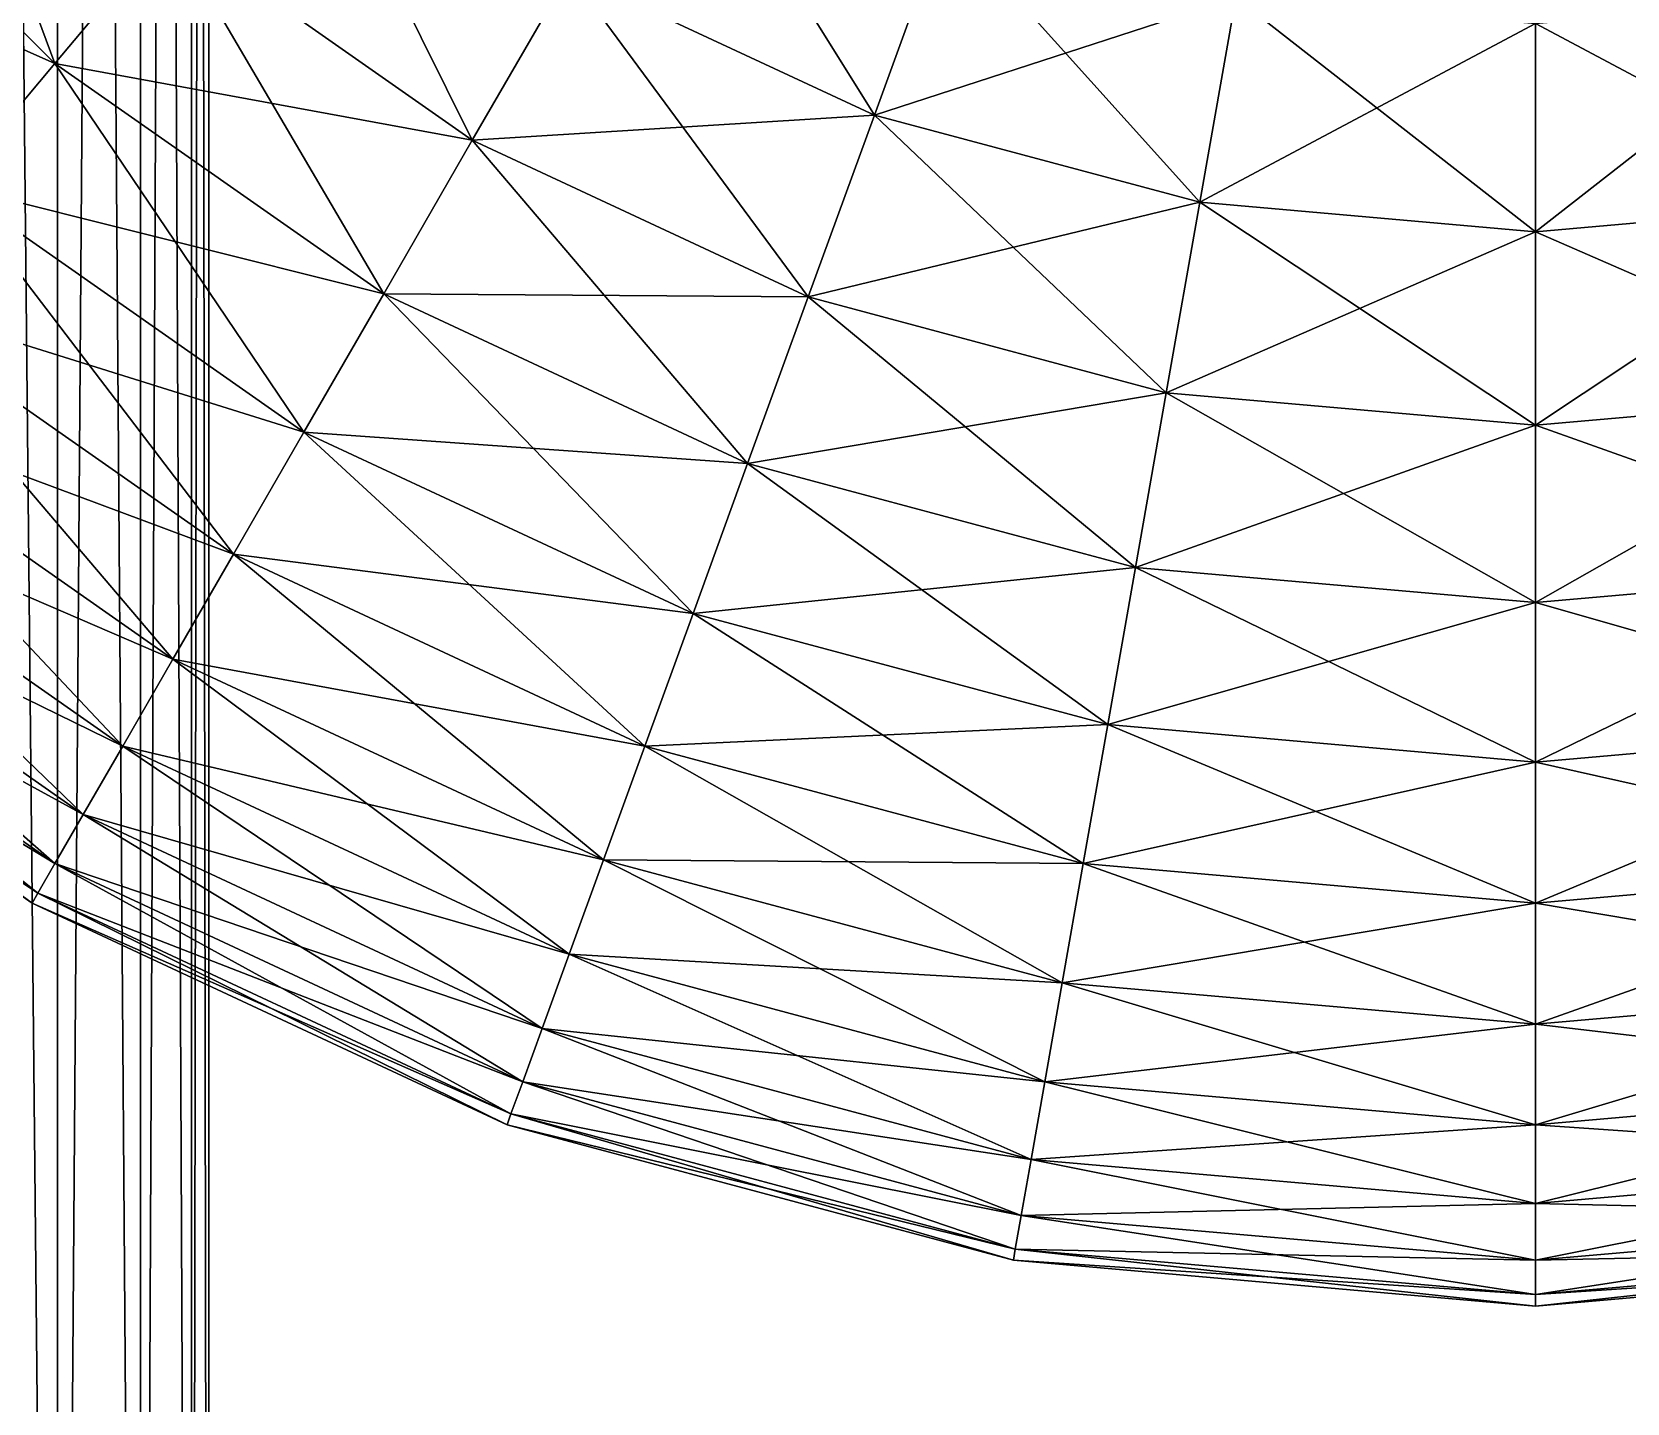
# Model space of a CAD drawing. Header units: metres. Extents: x -2 to 2, y -1.21 to 5.7.
# Drawn here: x -0.8375 to -0.6253, y 2.424 to 2.6064 of the extents above; entities that cross this region are included whole.
import ezdxf

# ---------------------------------------------------------------- set-up
doc = ezdxf.new("R2010")
doc.units = ezdxf.units.M

msp = doc.modelspace()

# ---------------------------------------------------------------- linework, layer by layer
at = {"layer": 'Cylinder 13'}
for points in [[(-0.8341, 2.15278, 0.97473), (-0.84909, 3.65277, 0.95332), (-0.84909, 2.15278, 0.95331)], [(-0.8341, 2.15278, 0.97473), (-0.8341, 3.65277, 0.97473), (-0.84909, 3.65277, 0.95332)], [(-0.84909, 2.15278, 1.14615), (-0.8341, 3.65277, 1.12473), (-0.8341, 2.15278, 1.12473)], [(-0.84909, 2.15278, 1.14615), (-0.84909, 3.65277, 1.14615), (-0.8341, 3.65277, 1.12473)], [(-0.82305, 2.15278, 0.99843), (-0.8341, 3.65277, 0.97473), (-0.8341, 2.15278, 0.97473)], [(-0.82305, 2.15278, 0.99843), (-0.82305, 3.65277, 0.99843), (-0.8341, 3.65277, 0.97473)], [(-0.8341, 2.15278, 1.12473), (-0.82305, 3.65277, 1.10104), (-0.82305, 2.15278, 1.10104)], [(-0.8341, 2.15278, 1.12473), (-0.8341, 3.65277, 1.12473), (-0.82305, 3.65277, 1.10104)], [(-0.81628, 2.15278, 1.02369), (-0.82305, 3.65277, 0.99843), (-0.82305, 2.15278, 0.99843)], [(-0.81628, 2.15278, 1.02369), (-0.81628, 3.65277, 1.02369), (-0.82305, 3.65277, 0.99843)], [(-0.82305, 2.15278, 1.10104), (-0.81628, 3.65277, 1.07578), (-0.81628, 2.15278, 1.07578)], [(-0.82305, 2.15278, 1.10104), (-0.82305, 3.65277, 1.10104), (-0.81628, 3.65277, 1.07578)], [(-0.814, 2.15278, 1.04973), (-0.81628, 3.65277, 1.02369), (-0.81628, 2.15278, 1.02369)], [(-0.814, 2.15278, 1.04973), (-0.814, 3.65277, 1.04973), (-0.81628, 3.65277, 1.02369)], [(-0.81628, 2.15278, 1.07578), (-0.814, 3.65277, 1.04973), (-0.814, 2.15278, 1.04973)], [(-0.81628, 2.15278, 1.07578), (-0.81628, 3.65277, 1.07578), (-0.814, 3.65277, 1.04973)]]:
    msp.add_3dface(points, dxfattribs=at)
at = {"layer": 'Sphere'}
for points in [[(-0.83447, 2.60222, -0.25382), (-0.85417, 2.65514, -0.27954), (-0.87223, 2.63999, -0.25382)], [(-0.83447, 2.60222, -0.25382), (-0.81931, 2.62028, -0.27954), (-0.85417, 2.65514, -0.27954)], [(-0.83447, 2.60222, 0.26042), (-0.88851, 2.62633, 0.23273), (-0.87223, 2.63999, 0.26042)], [(-0.81931, 2.62028, 0.28614), (-0.83447, 2.60222, 0.26042), (-0.87223, 2.63999, 0.26042)], [(-0.84812, 2.58595, -0.22613), (-0.83447, 2.60222, -0.25382), (-0.87223, 2.63999, -0.25382)], [(-0.77893, 2.592, -0.27954), (-0.80278, 2.63999, -0.30312), (-0.81931, 2.62028, -0.27954)], [(-0.77893, 2.592, -0.27954), (-0.76606, 2.61428, -0.30312), (-0.80278, 2.63999, -0.30312)], [(-0.72544, 2.59534, -0.30312), (-0.75222, 2.63826, -0.32436), (-0.76606, 2.61428, -0.30312)], [(-0.72544, 2.59534, -0.30312), (-0.71597, 2.62135, -0.32436), (-0.75222, 2.63826, -0.32436)], [(-0.83447, 2.60222, 0.26042), (-0.84812, 2.58595, 0.23273), (-0.88851, 2.62633, 0.23273)], [(-0.71597, 2.62135, 0.33096), (-0.72544, 2.59534, 0.30972), (-0.76606, 2.61428, 0.30972)], [(-0.67735, 2.611, 0.33096), (-0.72544, 2.59534, 0.30972), (-0.71597, 2.62135, 0.33096)], [(-0.68215, 2.58374, -0.30312), (-0.71597, 2.62135, -0.32436), (-0.72544, 2.59534, -0.30312)], [(-0.68215, 2.58374, -0.30312), (-0.67735, 2.611, -0.32436), (-0.71597, 2.62135, -0.32436)], [(-0.77893, 2.592, 0.28614), (-0.83447, 2.60222, 0.26042), (-0.81931, 2.62028, 0.28614)], [(-0.79071, 2.57158, -0.25382), (-0.81931, 2.62028, -0.27954), (-0.83447, 2.60222, -0.25382)], [(-0.76606, 2.61428, 0.30972), (-0.77893, 2.592, 0.28614), (-0.81931, 2.62028, 0.28614)], [(-0.79071, 2.57158, -0.25382), (-0.77893, 2.592, -0.27954), (-0.81931, 2.62028, -0.27954)], [(-0.72544, 2.59534, 0.30972), (-0.77893, 2.592, 0.28614), (-0.76606, 2.61428, 0.30972)], [(-0.73424, 2.57116, -0.27954), (-0.76606, 2.61428, -0.30312), (-0.77893, 2.592, -0.27954)], [(-0.73424, 2.57116, -0.27954), (-0.72544, 2.59534, -0.30312), (-0.76606, 2.61428, -0.30312)], [(-0.67735, 2.611, 0.33096), (-0.68215, 2.58374, 0.30972), (-0.72544, 2.59534, 0.30972)], [(-0.6375, 2.60752, 0.33096), (-0.68215, 2.58374, 0.30972), (-0.67735, 2.611, 0.33096)], [(-0.6375, 2.57983, -0.30312), (-0.67735, 2.611, -0.32436), (-0.68215, 2.58374, -0.30312)], [(-0.6375, 2.57983, -0.30312), (-0.6375, 2.60752, -0.32436), (-0.67735, 2.611, -0.32436)], [(-0.59766, 2.611, 0.33096), (-0.6375, 2.57983, 0.30972), (-0.6375, 2.60752, 0.33096)], [(-0.59766, 2.611, 0.33096), (-0.59286, 2.58374, 0.30972), (-0.6375, 2.57983, 0.30972)], [(-0.59286, 2.58374, -0.30312), (-0.59766, 2.611, -0.32436), (-0.6375, 2.60752, -0.32436)], [(-0.6375, 2.60752, 0.33096), (-0.6375, 2.57983, 0.30972), (-0.68215, 2.58374, 0.30972)], [(-0.59286, 2.58374, -0.30312), (-0.6375, 2.60752, -0.32436), (-0.6375, 2.57983, -0.30312)], [(-0.79071, 2.57158, 0.26042), (-0.84812, 2.58595, 0.23273), (-0.83447, 2.60222, 0.26042)], [(-0.80134, 2.55319, -0.22613), (-0.83447, 2.60222, -0.25382), (-0.84812, 2.58595, -0.22613)], [(-0.77893, 2.592, 0.28614), (-0.79071, 2.57158, 0.26042), (-0.83447, 2.60222, 0.26042)], [(-0.80134, 2.55319, -0.22613), (-0.79071, 2.57158, -0.25382), (-0.83447, 2.60222, -0.25382)], [(-0.72544, 2.59534, 0.30972), (-0.73424, 2.57116, 0.28614), (-0.77893, 2.592, 0.28614)], [(-0.68215, 2.58374, 0.30972), (-0.73424, 2.57116, 0.28614), (-0.72544, 2.59534, 0.30972)], [(-0.68662, 2.5584, -0.27954), (-0.72544, 2.59534, -0.30312), (-0.73424, 2.57116, -0.27954)], [(-0.68662, 2.5584, -0.27954), (-0.68215, 2.58374, -0.30312), (-0.72544, 2.59534, -0.30312)], [(-0.73424, 2.57116, 0.28614), (-0.79071, 2.57158, 0.26042), (-0.77893, 2.592, 0.28614)], [(-0.74231, 2.54901, -0.25382), (-0.77893, 2.592, -0.27954), (-0.79071, 2.57158, -0.25382)], [(-0.74231, 2.54901, -0.25382), (-0.73424, 2.57116, -0.27954), (-0.77893, 2.592, -0.27954)], [(-0.80134, 2.55319, 0.23273), (-0.86017, 2.57158, 0.2033), (-0.84812, 2.58595, 0.23273)], [(-0.81071, 2.53695, -0.1967), (-0.84812, 2.58595, -0.22613), (-0.86017, 2.57158, -0.1967)], [(-0.79071, 2.57158, 0.26042), (-0.80134, 2.55319, 0.23273), (-0.84812, 2.58595, 0.23273)], [(-0.81071, 2.53695, -0.1967), (-0.80134, 2.55319, -0.22613), (-0.84812, 2.58595, -0.22613)], [(-0.68215, 2.58374, 0.30972), (-0.68662, 2.5584, 0.28614), (-0.73424, 2.57116, 0.28614)], [(-0.6375, 2.57983, 0.30972), (-0.68662, 2.5584, 0.28614), (-0.68215, 2.58374, 0.30972)], [(-0.6375, 2.55411, -0.27954), (-0.68215, 2.58374, -0.30312), (-0.68662, 2.5584, -0.27954)], [(-0.6375, 2.55411, -0.27954), (-0.6375, 2.57983, -0.30312), (-0.68215, 2.58374, -0.30312)], [(-0.59286, 2.58374, 0.30972), (-0.6375, 2.55411, 0.28614), (-0.6375, 2.57983, 0.30972)], [(-0.59286, 2.58374, 0.30972), (-0.58839, 2.5584, 0.28614), (-0.6375, 2.55411, 0.28614)], [(-0.58839, 2.5584, -0.27954), (-0.59286, 2.58374, -0.30312), (-0.6375, 2.57983, -0.30312)], [(-0.6375, 2.57983, 0.30972), (-0.6375, 2.55411, 0.28614), (-0.68662, 2.5584, 0.28614)], [(-0.58839, 2.5584, -0.27954), (-0.6375, 2.57983, -0.30312), (-0.6375, 2.55411, -0.27954)], [(-0.81071, 2.53695, 0.2033), (-0.87053, 2.55924, 0.17235), (-0.86017, 2.57158, 0.2033)], [(-0.81877, 2.52299, -0.16575), (-0.86017, 2.57158, -0.1967), (-0.87053, 2.55924, -0.16575)], [(-0.80134, 2.55319, 0.23273), (-0.81071, 2.53695, 0.2033), (-0.86017, 2.57158, 0.2033)], [(-0.81877, 2.52299, -0.16575), (-0.81071, 2.53695, -0.1967), (-0.86017, 2.57158, -0.1967)], [(-0.74231, 2.54901, 0.26042), (-0.80134, 2.55319, 0.23273), (-0.79071, 2.57158, 0.26042)], [(-0.74957, 2.52905, -0.22613), (-0.79071, 2.57158, -0.25382), (-0.80134, 2.55319, -0.22613)], [(-0.73424, 2.57116, 0.28614), (-0.74231, 2.54901, 0.26042), (-0.79071, 2.57158, 0.26042)], [(-0.74957, 2.52905, -0.22613), (-0.74231, 2.54901, -0.25382), (-0.79071, 2.57158, -0.25382)], [(-0.68662, 2.5584, 0.28614), (-0.74231, 2.54901, 0.26042), (-0.73424, 2.57116, 0.28614)], [(-0.69071, 2.53519, -0.25382), (-0.73424, 2.57116, -0.27954), (-0.74231, 2.54901, -0.25382)], [(-0.69071, 2.53519, -0.25382), (-0.68662, 2.5584, -0.27954), (-0.73424, 2.57116, -0.27954)], [(-0.81877, 2.52299, 0.17235), (-0.87911, 2.54901, 0.14011), (-0.87053, 2.55924, 0.17235)], [(-0.82544, 2.51143, -0.13351), (-0.87053, 2.55924, -0.16575), (-0.87911, 2.54901, -0.13351)], [(-0.81071, 2.53695, 0.2033), (-0.81877, 2.52299, 0.17235), (-0.87053, 2.55924, 0.17235)], [(-0.82544, 2.51143, -0.13351), (-0.81877, 2.52299, -0.16575), (-0.87053, 2.55924, -0.16575)], [(-0.68662, 2.5584, 0.28614), (-0.69071, 2.53519, 0.26042), (-0.74231, 2.54901, 0.26042)], [(-0.6375, 2.55411, 0.28614), (-0.69071, 2.53519, 0.26042), (-0.68662, 2.5584, 0.28614)], [(-0.6375, 2.53053, -0.25382), (-0.68662, 2.5584, -0.27954), (-0.69071, 2.53519, -0.25382)], [(-0.6375, 2.53053, -0.25382), (-0.6375, 2.55411, -0.27954), (-0.68662, 2.5584, -0.27954)], [(-0.58839, 2.5584, 0.28614), (-0.6375, 2.53053, 0.26042), (-0.6375, 2.55411, 0.28614)], [(-0.58839, 2.5584, 0.28614), (-0.5843, 2.53519, 0.26042), (-0.6375, 2.53053, 0.26042)], [(-0.5843, 2.53519, -0.25382), (-0.58839, 2.5584, -0.27954), (-0.6375, 2.55411, -0.27954)], [(-0.74957, 2.52905, 0.23273), (-0.81071, 2.53695, 0.2033), (-0.80134, 2.55319, 0.23273)], [(-0.75598, 2.51143, -0.1967), (-0.80134, 2.55319, -0.22613), (-0.81071, 2.53695, -0.1967)], [(-0.74231, 2.54901, 0.26042), (-0.74957, 2.52905, 0.23273), (-0.80134, 2.55319, 0.23273)], [(-0.75598, 2.51143, -0.1967), (-0.74957, 2.52905, -0.22613), (-0.80134, 2.55319, -0.22613)], [(-0.6375, 2.55411, 0.28614), (-0.6375, 2.53053, 0.26042), (-0.69071, 2.53519, 0.26042)], [(-0.5843, 2.53519, -0.25382), (-0.6375, 2.55411, -0.27954), (-0.6375, 2.53053, -0.25382)], [(-0.82544, 2.51143, 0.14011), (-0.88586, 2.54097, 0.10683), (-0.87911, 2.54901, 0.14011)], [(-0.83069, 2.50234, -0.10023), (-0.87911, 2.54901, -0.13351), (-0.88586, 2.54097, -0.10023)], [(-0.81877, 2.52299, 0.17235), (-0.82544, 2.51143, 0.14011), (-0.87911, 2.54901, 0.14011)], [(-0.83069, 2.50234, -0.10023), (-0.82544, 2.51143, -0.13351), (-0.87911, 2.54901, -0.13351)], [(-0.69071, 2.53519, 0.26042), (-0.74957, 2.52905, 0.23273), (-0.74231, 2.54901, 0.26042)], [(-0.6944, 2.51427, -0.22613), (-0.74231, 2.54901, -0.25382), (-0.74957, 2.52905, -0.22613)], [(-0.6944, 2.51427, -0.22613), (-0.69071, 2.53519, -0.25382), (-0.74231, 2.54901, -0.25382)], [(-0.83069, 2.50234, 0.10683), (-0.89071, 2.53519, 0.07276), (-0.88586, 2.54097, 0.10683)], [(-0.83447, 2.4958, -0.06616), (-0.88586, 2.54097, -0.10023), (-0.89071, 2.53519, -0.06616)], [(-0.82544, 2.51143, 0.14011), (-0.83069, 2.50234, 0.10683), (-0.88586, 2.54097, 0.10683)], [(-0.83447, 2.4958, -0.06616), (-0.83069, 2.50234, -0.10023), (-0.88586, 2.54097, -0.10023)], [(-0.75598, 2.51143, 0.2033), (-0.81877, 2.52299, 0.17235), (-0.81071, 2.53695, 0.2033)], [(-0.7615, 2.49629, -0.16575), (-0.81071, 2.53695, -0.1967), (-0.81877, 2.52299, -0.16575)], [(-0.74957, 2.52905, 0.23273), (-0.75598, 2.51143, 0.2033), (-0.81071, 2.53695, 0.2033)], [(-0.7615, 2.49629, -0.16575), (-0.75598, 2.51143, -0.1967), (-0.81071, 2.53695, -0.1967)], [(-0.83447, 2.4958, 0.07276), (-0.89364, 2.5317, 0.03816), (-0.89071, 2.53519, 0.07276)], [(-0.83674, 2.49186, -0.03156), (-0.89071, 2.53519, -0.06616), (-0.89364, 2.5317, -0.03156)], [(-0.83069, 2.50234, 0.10683), (-0.83447, 2.4958, 0.07276), (-0.89071, 2.53519, 0.07276)], [(-0.83674, 2.49186, -0.03156), (-0.83447, 2.4958, -0.06616), (-0.89071, 2.53519, -0.06616)], [(-0.69071, 2.53519, 0.26042), (-0.6944, 2.51427, 0.23273), (-0.74957, 2.52905, 0.23273)], [(-0.6375, 2.53053, 0.26042), (-0.6944, 2.51427, 0.23273), (-0.69071, 2.53519, 0.26042)], [(-0.6375, 2.50929, -0.22613), (-0.69071, 2.53519, -0.25382), (-0.6944, 2.51427, -0.22613)], [(-0.6375, 2.50929, -0.22613), (-0.6375, 2.53053, -0.25382), (-0.69071, 2.53519, -0.25382)], [(-0.5843, 2.53519, 0.26042), (-0.6375, 2.50929, 0.23273), (-0.6375, 2.53053, 0.26042)], [(-0.5843, 2.53519, 0.26042), (-0.58061, 2.51427, 0.23273), (-0.6375, 2.50929, 0.23273)], [(-0.58061, 2.51427, -0.22613), (-0.5843, 2.53519, -0.25382), (-0.6375, 2.53053, -0.25382)], [(-0.83674, 2.49186, 0.03816), (-0.89462, 2.53053, 0.0033), (-0.89364, 2.5317, 0.03816)], [(-0.8375, 2.49054, 0.0033), (-0.89364, 2.5317, -0.03156), (-0.89462, 2.53053, 0.0033)], [(-0.83447, 2.4958, 0.07276), (-0.83674, 2.49186, 0.03816), (-0.89364, 2.5317, 0.03816)], [(-0.8375, 2.49054, 0.0033), (-0.83674, 2.49186, -0.03156), (-0.89364, 2.5317, -0.03156)], [(-0.83674, 2.49186, 0.03816), (-0.8375, 2.49054, 0.0033), (-0.89462, 2.53053, 0.0033)], [(-0.6375, 2.53053, 0.26042), (-0.6375, 2.50929, 0.23273), (-0.6944, 2.51427, 0.23273)], [(-0.58061, 2.51427, -0.22613), (-0.6375, 2.53053, -0.25382), (-0.6375, 2.50929, -0.22613)], [(-0.6944, 2.51427, 0.23273), (-0.75598, 2.51143, 0.2033), (-0.74957, 2.52905, 0.23273)], [(-0.69766, 2.4958, -0.1967), (-0.74957, 2.52905, -0.22613), (-0.75598, 2.51143, -0.1967)], [(-0.69766, 2.4958, -0.1967), (-0.6944, 2.51427, -0.22613), (-0.74957, 2.52905, -0.22613)], [(-0.7615, 2.49629, 0.17235), (-0.82544, 2.51143, 0.14011), (-0.81877, 2.52299, 0.17235)], [(-0.76606, 2.48374, -0.13351), (-0.81877, 2.52299, -0.16575), (-0.82544, 2.51143, -0.13351)], [(-0.75598, 2.51143, 0.2033), (-0.7615, 2.49629, 0.17235), (-0.81877, 2.52299, 0.17235)], [(-0.76606, 2.48374, -0.13351), (-0.7615, 2.49629, -0.16575), (-0.81877, 2.52299, -0.16575)], [(-0.6944, 2.51427, 0.23273), (-0.69766, 2.4958, 0.2033), (-0.75598, 2.51143, 0.2033)], [(-0.6375, 2.50929, 0.23273), (-0.69766, 2.4958, 0.2033), (-0.6944, 2.51427, 0.23273)], [(-0.6375, 2.49054, -0.1967), (-0.6944, 2.51427, -0.22613), (-0.69766, 2.4958, -0.1967)], [(-0.6375, 2.49054, -0.1967), (-0.6375, 2.50929, -0.22613), (-0.6944, 2.51427, -0.22613)], [(-0.58061, 2.51427, 0.23273), (-0.6375, 2.49054, 0.2033), (-0.6375, 2.50929, 0.23273)], [(-0.58061, 2.51427, 0.23273), (-0.57735, 2.4958, 0.2033), (-0.6375, 2.49054, 0.2033)], [(-0.57735, 2.4958, -0.1967), (-0.58061, 2.51427, -0.22613), (-0.6375, 2.50929, -0.22613)], [(-0.76606, 2.48374, 0.14011), (-0.83069, 2.50234, 0.10683), (-0.82544, 2.51143, 0.14011)], [(-0.76965, 2.47388, -0.10023), (-0.82544, 2.51143, -0.13351), (-0.83069, 2.50234, -0.10023)], [(-0.7615, 2.49629, 0.17235), (-0.76606, 2.48374, 0.14011), (-0.82544, 2.51143, 0.14011)], [(-0.76965, 2.47388, -0.10023), (-0.76606, 2.48374, -0.13351), (-0.82544, 2.51143, -0.13351)], [(-0.69766, 2.4958, 0.2033), (-0.7615, 2.49629, 0.17235), (-0.75598, 2.51143, 0.2033)], [(-0.70046, 2.47993, -0.16575), (-0.75598, 2.51143, -0.1967), (-0.7615, 2.49629, -0.16575)], [(-0.70046, 2.47993, -0.16575), (-0.69766, 2.4958, -0.1967), (-0.75598, 2.51143, -0.1967)], [(-0.6375, 2.50929, 0.23273), (-0.6375, 2.49054, 0.2033), (-0.69766, 2.4958, 0.2033)], [(-0.57735, 2.4958, -0.1967), (-0.6375, 2.50929, -0.22613), (-0.6375, 2.49054, -0.1967)], [(-0.76965, 2.47388, 0.10683), (-0.83447, 2.4958, 0.07276), (-0.83069, 2.50234, 0.10683)], [(-0.77223, 2.46678, -0.06616), (-0.83069, 2.50234, -0.10023), (-0.83447, 2.4958, -0.06616)], [(-0.76606, 2.48374, 0.14011), (-0.76965, 2.47388, 0.10683), (-0.83069, 2.50234, 0.10683)], [(-0.77223, 2.46678, -0.06616), (-0.76965, 2.47388, -0.10023), (-0.83069, 2.50234, -0.10023)], [(-0.77223, 2.46678, 0.07276), (-0.83674, 2.49186, 0.03816), (-0.83447, 2.4958, 0.07276)], [(-0.77379, 2.4625, -0.03156), (-0.83447, 2.4958, -0.06616), (-0.83674, 2.49186, -0.03156)], [(-0.76965, 2.47388, 0.10683), (-0.77223, 2.46678, 0.07276), (-0.83447, 2.4958, 0.07276)], [(-0.77379, 2.4625, -0.03156), (-0.77223, 2.46678, -0.06616), (-0.83447, 2.4958, -0.06616)], [(-0.70046, 2.47993, 0.17235), (-0.76606, 2.48374, 0.14011), (-0.7615, 2.49629, 0.17235)], [(-0.70278, 2.46678, -0.13351), (-0.7615, 2.49629, -0.16575), (-0.76606, 2.48374, -0.13351)], [(-0.69766, 2.4958, 0.2033), (-0.70046, 2.47993, 0.17235), (-0.7615, 2.49629, 0.17235)], [(-0.70278, 2.46678, -0.13351), (-0.70046, 2.47993, -0.16575), (-0.7615, 2.49629, -0.16575)], [(-0.6375, 2.49054, 0.2033), (-0.70046, 2.47993, 0.17235), (-0.69766, 2.4958, 0.2033)], [(-0.6375, 2.47443, -0.16575), (-0.69766, 2.4958, -0.1967), (-0.70046, 2.47993, -0.16575)], [(-0.6375, 2.47443, -0.16575), (-0.6375, 2.49054, -0.1967), (-0.69766, 2.4958, -0.1967)], [(-0.57735, 2.4958, 0.2033), (-0.6375, 2.47443, 0.17235), (-0.6375, 2.49054, 0.2033)], [(-0.57735, 2.4958, 0.2033), (-0.57455, 2.47993, 0.17235), (-0.6375, 2.47443, 0.17235)], [(-0.57455, 2.47993, -0.16575), (-0.57735, 2.4958, -0.1967), (-0.6375, 2.49054, -0.1967)], [(-0.77379, 2.4625, 0.03816), (-0.8375, 2.49054, 0.0033), (-0.83674, 2.49186, 0.03816)], [(-0.77431, 2.46107, 0.0033), (-0.83674, 2.49186, -0.03156), (-0.8375, 2.49054, 0.0033)], [(-0.77223, 2.46678, 0.07276), (-0.77379, 2.4625, 0.03816), (-0.83674, 2.49186, 0.03816)], [(-0.77431, 2.46107, 0.0033), (-0.77379, 2.4625, -0.03156), (-0.83674, 2.49186, -0.03156)], [(-0.77379, 2.4625, 0.03816), (-0.77431, 2.46107, 0.0033), (-0.8375, 2.49054, 0.0033)], [(-0.6375, 2.49054, 0.2033), (-0.6375, 2.47443, 0.17235), (-0.70046, 2.47993, 0.17235)], [(-0.57455, 2.47993, -0.16575), (-0.6375, 2.49054, -0.1967), (-0.6375, 2.47443, -0.16575)], [(-0.70278, 2.46678, 0.14011), (-0.76965, 2.47388, 0.10683), (-0.76606, 2.48374, 0.14011)], [(-0.7046, 2.45645, -0.10023), (-0.76606, 2.48374, -0.13351), (-0.76965, 2.47388, -0.10023)], [(-0.70046, 2.47993, 0.17235), (-0.70278, 2.46678, 0.14011), (-0.76606, 2.48374, 0.14011)], [(-0.7046, 2.45645, -0.10023), (-0.70278, 2.46678, -0.13351), (-0.76606, 2.48374, -0.13351)], [(-0.6375, 2.47443, 0.17235), (-0.70278, 2.46678, 0.14011), (-0.70046, 2.47993, 0.17235)], [(-0.6375, 2.46107, -0.13351), (-0.70046, 2.47993, -0.16575), (-0.70278, 2.46678, -0.13351)], [(-0.6375, 2.46107, -0.13351), (-0.6375, 2.47443, -0.16575), (-0.70046, 2.47993, -0.16575)], [(-0.57455, 2.47993, 0.17235), (-0.6375, 2.46107, 0.14011), (-0.6375, 2.47443, 0.17235)], [(-0.57455, 2.47993, 0.17235), (-0.57223, 2.46678, 0.14011), (-0.6375, 2.46107, 0.14011)], [(-0.57223, 2.46678, -0.13351), (-0.57455, 2.47993, -0.16575), (-0.6375, 2.47443, -0.16575)], [(-0.6375, 2.47443, 0.17235), (-0.6375, 2.46107, 0.14011), (-0.70278, 2.46678, 0.14011)], [(-0.57223, 2.46678, -0.13351), (-0.6375, 2.47443, -0.16575), (-0.6375, 2.46107, -0.13351)], [(-0.7046, 2.45645, 0.10683), (-0.77223, 2.46678, 0.07276), (-0.76965, 2.47388, 0.10683)], [(-0.70591, 2.44901, -0.06616), (-0.76965, 2.47388, -0.10023), (-0.77223, 2.46678, -0.06616)], [(-0.70278, 2.46678, 0.14011), (-0.7046, 2.45645, 0.10683), (-0.76965, 2.47388, 0.10683)], [(-0.70591, 2.44901, -0.06616), (-0.7046, 2.45645, -0.10023), (-0.76965, 2.47388, -0.10023)], [(-0.70591, 2.44901, 0.07276), (-0.77379, 2.4625, 0.03816), (-0.77223, 2.46678, 0.07276)], [(-0.7067, 2.44452, -0.03156), (-0.77223, 2.46678, -0.06616), (-0.77379, 2.4625, -0.03156)], [(-0.7046, 2.45645, 0.10683), (-0.70591, 2.44901, 0.07276), (-0.77223, 2.46678, 0.07276)], [(-0.7067, 2.44452, -0.03156), (-0.70591, 2.44901, -0.06616), (-0.77223, 2.46678, -0.06616)], [(-0.6375, 2.46107, 0.14011), (-0.7046, 2.45645, 0.10683), (-0.70278, 2.46678, 0.14011)], [(-0.6375, 2.45058, -0.10023), (-0.70278, 2.46678, -0.13351), (-0.7046, 2.45645, -0.10023)], [(-0.6375, 2.45058, -0.10023), (-0.6375, 2.46107, -0.13351), (-0.70278, 2.46678, -0.13351)], [(-0.57223, 2.46678, 0.14011), (-0.6375, 2.45058, 0.10683), (-0.6375, 2.46107, 0.14011)], [(-0.57223, 2.46678, 0.14011), (-0.57041, 2.45645, 0.10683), (-0.6375, 2.45058, 0.10683)], [(-0.57041, 2.45645, -0.10023), (-0.57223, 2.46678, -0.13351), (-0.6375, 2.46107, -0.13351)], [(-0.7067, 2.44452, 0.03816), (-0.77431, 2.46107, 0.0033), (-0.77379, 2.4625, 0.03816)], [(-0.70696, 2.44303, 0.0033), (-0.77379, 2.4625, -0.03156), (-0.77431, 2.46107, 0.0033)], [(-0.70591, 2.44901, 0.07276), (-0.7067, 2.44452, 0.03816), (-0.77379, 2.4625, 0.03816)], [(-0.70696, 2.44303, 0.0033), (-0.7067, 2.44452, -0.03156), (-0.77379, 2.4625, -0.03156)], [(-0.7067, 2.44452, 0.03816), (-0.70696, 2.44303, 0.0033), (-0.77431, 2.46107, 0.0033)], [(-0.6375, 2.46107, 0.14011), (-0.6375, 2.45058, 0.10683), (-0.7046, 2.45645, 0.10683)], [(-0.57041, 2.45645, -0.10023), (-0.6375, 2.46107, -0.13351), (-0.6375, 2.45058, -0.10023)], [(-0.6375, 2.45058, 0.10683), (-0.70591, 2.44901, 0.07276), (-0.7046, 2.45645, 0.10683)], [(-0.6375, 2.44303, -0.06616), (-0.7046, 2.45645, -0.10023), (-0.70591, 2.44901, -0.06616)], [(-0.6375, 2.44303, -0.06616), (-0.6375, 2.45058, -0.10023), (-0.7046, 2.45645, -0.10023)], [(-0.57041, 2.45645, 0.10683), (-0.6375, 2.44303, 0.07276), (-0.6375, 2.45058, 0.10683)], [(-0.57041, 2.45645, 0.10683), (-0.5691, 2.44901, 0.07276), (-0.6375, 2.44303, 0.07276)], [(-0.5691, 2.44901, -0.06616), (-0.57041, 2.45645, -0.10023), (-0.6375, 2.45058, -0.10023)], [(-0.6375, 2.44303, 0.07276), (-0.7067, 2.44452, 0.03816), (-0.70591, 2.44901, 0.07276)], [(-0.6375, 2.43847, -0.03156), (-0.70591, 2.44901, -0.06616), (-0.7067, 2.44452, -0.03156)], [(-0.6375, 2.45058, 0.10683), (-0.6375, 2.44303, 0.07276), (-0.70591, 2.44901, 0.07276)], [(-0.6375, 2.43847, -0.03156), (-0.6375, 2.44303, -0.06616), (-0.70591, 2.44901, -0.06616)], [(-0.5691, 2.44901, -0.06616), (-0.6375, 2.45058, -0.10023), (-0.6375, 2.44303, -0.06616)], [(-0.5691, 2.44901, 0.07276), (-0.6375, 2.43847, 0.03816), (-0.6375, 2.44303, 0.07276)], [(-0.5691, 2.44901, 0.07276), (-0.56831, 2.44452, 0.03816), (-0.6375, 2.43847, 0.03816)], [(-0.56831, 2.44452, -0.03156), (-0.5691, 2.44901, -0.06616), (-0.6375, 2.44303, -0.06616)], [(-0.6375, 2.43847, 0.03816), (-0.70696, 2.44303, 0.0033), (-0.7067, 2.44452, 0.03816)], [(-0.6375, 2.43695, 0.0033), (-0.7067, 2.44452, -0.03156), (-0.70696, 2.44303, 0.0033)], [(-0.6375, 2.44303, 0.07276), (-0.6375, 2.43847, 0.03816), (-0.7067, 2.44452, 0.03816)], [(-0.6375, 2.43695, 0.0033), (-0.6375, 2.43847, -0.03156), (-0.7067, 2.44452, -0.03156)], [(-0.56831, 2.44452, 0.03816), (-0.6375, 2.43695, 0.0033), (-0.6375, 2.43847, 0.03816)], [(-0.56831, 2.44452, 0.03816), (-0.56805, 2.44303, 0.0033), (-0.6375, 2.43695, 0.0033)], [(-0.56805, 2.44303, 0.0033), (-0.56831, 2.44452, -0.03156), (-0.6375, 2.43847, -0.03156)], [(-0.56831, 2.44452, -0.03156), (-0.6375, 2.44303, -0.06616), (-0.6375, 2.43847, -0.03156)], [(-0.6375, 2.43847, 0.03816), (-0.6375, 2.43695, 0.0033), (-0.70696, 2.44303, 0.0033)], [(-0.56805, 2.44303, 0.0033), (-0.6375, 2.43847, -0.03156), (-0.6375, 2.43695, 0.0033)]]:
    msp.add_3dface(points, dxfattribs=at)

doc.saveas('drawing.dxf')
